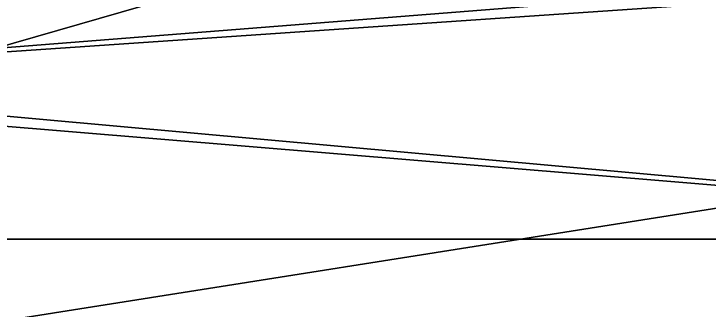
# Model space of a CAD drawing. Extents: x -5.6 to 5.6, y -5.6 to 5.6.
# Drawn here: x -0.261 to 1.145, y -2.617 to -2.016 of the extents above; entities that cross this region are included whole.
import ezdxf

# ---------------------------------------------------------------- set-up
doc = ezdxf.new("R2010")
doc.units = 0

msp = doc.modelspace()

# ---------------------------------------------------------------- linework, layer by layer
for points in [[(-0.768388, 2.082903, -1.687745), (-0.176815, -1.5902, -1.687745), (-1.097288, -2.149637, -1.687745)], [(-1.097288, -2.149637, -3.187745), (-0.176815, -1.5902, -3.187745), (1.077714, -1.97738, -3.187745)], [(-1.097288, -2.149637, -1.687745), (-0.176815, -1.5902, -3.187745), (-1.097288, -2.149637, -3.187745)], [(-0.176815, -1.5902, -1.687745), (-0.176815, -1.5902, -3.187745), (-1.097288, -2.149637, -1.687745)], [(0, -2), (-5.366553, -1.743422), (-4.565048, -3.316539)], [(-4.565048, -3.316539), (4.565048, -3.316539), (5.366553, -1.743422)], [(0, -2), (-4.565048, -3.316539), (5.366553, -1.743422)], [(-1.097288, -2.149637, -3.187745), (1.077714, -1.97738, -3.187745), (1.275747, -1.986989, -3.187745)], [(-1.097288, -2.149637, -3.187745), (1.275747, -1.986989, -3.187745), (2.473073, -2.473073, -3.187745)], [(-1.191201, -2.168386, -3.187745), (-1.097288, -2.149637, -3.187745), (2.473073, -2.473073, -3.187745)], [(-1.191201, -2.168386, -3.187745), (2.473073, -2.473073, -3.187745), (-2.473073, -2.473073, -3.187745)], [(1.943242, -2.907885, -3.187745), (-1.943242, -2.907885, -3.187745), (-2.473073, -2.473073, -3.187745)], [(2.473073, -2.473073, -3.187745), (1.943242, -2.907885, -3.187745), (-2.473073, -2.473073, -3.187745)]]:
    msp.add_3dface(points)

doc.saveas('drawing.dxf')
